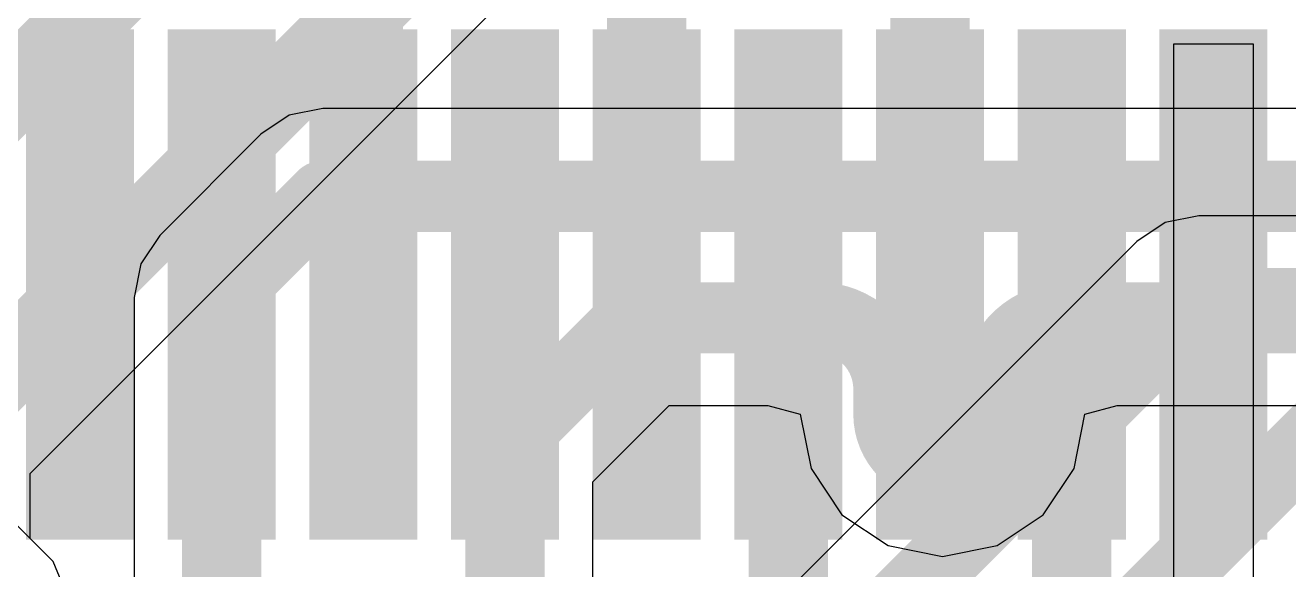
# Model space of a CAD drawing. Header units: inches. Extents: x -3 to 289, y -11 to 89.
# Drawn here: x 71.034 to 75.493, y 12.631 to 14.553 of the extents above; entities that cross this region are included whole.
import ezdxf

# ---------------------------------------------------------------- set-up
doc = ezdxf.new("R2010")
doc.units = ezdxf.units.IN
for name, color, linetype in [('Bottom Layer', 5, 'Continuous'), ('Layer 1', 16, 'Continuous'), ('Layer 2', 76, 'Continuous'), ('Top Layer', 1, 'Continuous'), ('Top Paste', 8, 'Continuous'), ('Top Solder', 216, 'Continuous')]:
    doc.layers.add(name, color=color, linetype=linetype)

# ---------------------------------------------------------------- blocks, each defined once
blk = doc.blocks.new('48_TSOP_I_9')
at = {"layer": 'Top Layer'}
for points in [[(8.8999, 0.1099), (8.8999, 0.3899), (10.5999, 0.3899), (10.5999, 0.1099)], [(8.8999, -0.3899), (8.8999, -0.1099), (10.5999, -0.1099), (10.5999, -0.3899)], [(8.8999, -0.8901), (8.8999, -0.6101), (10.5999, -0.6101), (10.5999, -0.8901)], [(8.8999, -1.3899), (8.8999, -1.1099), (10.5999, -1.1099), (10.5999, -1.3899)], [(8.8999, -1.8901), (8.8999, -1.6101), (10.5999, -1.6101), (10.5999, -1.8901)], [(8.8999, -2.3899), (8.8999, -2.1099), (10.5999, -2.1099), (10.5999, -2.3899)], [(8.8999, -2.8901), (8.8999, -2.6101), (10.5999, -2.6101), (10.5999, -2.8901)], [(8.8999, -3.3899), (8.8999, -3.1099), (10.5999, -3.1099), (10.5999, -3.3899)], [(8.8999, -3.8901), (8.8999, -3.6101), (10.5999, -3.6101), (10.5999, -3.8901)]]:
    blk.add_hatch(color=1, dxfattribs=at).paths.add_polyline_path(points)
at = {"layer": 'Top Paste'}
for points in [[(8.8999, 0.1099), (8.8999, 0.3899), (10.5999, 0.3899), (10.5999, 0.1099)], [(8.8999, -0.3899), (8.8999, -0.1099), (10.5999, -0.1099), (10.5999, -0.3899)], [(8.8999, -0.8901), (8.8999, -0.6101), (10.5999, -0.6101), (10.5999, -0.8901)], [(8.8999, -1.3899), (8.8999, -1.1099), (10.5999, -1.1099), (10.5999, -1.3899)], [(8.8999, -1.8901), (8.8999, -1.6101), (10.5999, -1.6101), (10.5999, -1.8901)], [(8.8999, -2.3899), (8.8999, -2.1099), (10.5999, -2.1099), (10.5999, -2.3899)], [(8.8999, -2.8901), (8.8999, -2.6101), (10.5999, -2.6101), (10.5999, -2.8901)], [(8.8999, -3.3899), (8.8999, -3.1099), (10.5999, -3.1099), (10.5999, -3.3899)], [(8.8999, -3.8901), (8.8999, -3.6101), (10.5999, -3.6101), (10.5999, -3.8901)]]:
    blk.add_hatch(color=8, dxfattribs=at).paths.add_polyline_path(points)
at = {"layer": 'Top Solder'}
for points in [[(8.8491, 0.0591), (8.8491, 0.4407), (10.6507, 0.4407), (10.6507, 0.0591)], [(8.8491, -0.4407), (8.8491, -0.0591), (10.6507, -0.0591), (10.6507, -0.4407)], [(8.8491, -0.9409), (8.8491, -0.5593), (10.6507, -0.5593), (10.6507, -0.9409)], [(8.8491, -1.4407), (8.8491, -1.0591), (10.6507, -1.0591), (10.6507, -1.4407)], [(8.8491, -1.9409), (8.8491, -1.5593), (10.6507, -1.5593), (10.6507, -1.9409)], [(8.8491, -2.4407), (8.8491, -2.0591), (10.6507, -2.0591), (10.6507, -2.4407)], [(8.8491, -2.9409), (8.8491, -2.5593), (10.6507, -2.5593), (10.6507, -2.9409)], [(8.8491, -3.4407), (8.8491, -3.0591), (10.6507, -3.0591), (10.6507, -3.4407)], [(8.8491, -3.9409), (8.8491, -3.5593), (10.6507, -3.5593), (10.6507, -3.9409)]]:
    blk.add_hatch(color=216, dxfattribs=at).paths.add_polyline_path(points)

msp = doc.modelspace()

# ---------------------------------------------------------------- linework, layer by layer
at = {"layer": 'Bottom Layer'}
for p, q in [((71.0513, 12.9713), (73.8155, 15.7356)), ((71.0513, 12.7411), (71.0513, 12.9713)), ((71.1326, 12.6597), (71.0513, 12.7411)), ((71.2053, 12.4841), (71.1326, 12.6597))]:
    msp.add_line(p, q, dxfattribs=at)
for points in [[(70.7275, 13.1054, 0.2794, 0.2794, 0), (73.5866, 15.9645, 0.2794, 0.2794, 0)], [(69.7275, 13.0589, 0.2794, 0.2794, 0), (71.543, 14.8743, 0.2794, 0.2794, 0)]]:
    msp.add_lwpolyline(points, format="xyseb", dxfattribs=at)
at = {"layer": 'Layer 1'}
for p, q in [((75.1758, 13.8803), (75.0574, 13.8567)), ((75.1759, 13.8803), (75.1758, 13.8803)), ((93.9983, 13.8803), (75.1759, 13.8803)), ((75.0574, 13.8567), (74.957, 13.7896)), ((74.957, 13.7896), (74.9317, 13.7644)), ((74.957, 13.7896), (74.957, 13.7896)), ((74.9317, 13.7644), (73.3753, 12.208)), ((74.9317, 13.7644), (74.9317, 13.7644)), ((71.1326, 12.6597), (70.9982, 12.7941)), ((71.2053, 12.4841), (71.1326, 12.6597))]:
    msp.add_line(p, q, dxfattribs=at)
for points in [[(75.1506, 13.5455, 0.2515, 0.2515, 0), (75.1758, 13.5708, 0.2515, 0.2515, 0)], [(75.1758, 13.5708, 0.2515, 0.2515, 0), (94.1264, 13.5708, 0.2515, 0.2515, 0)], [(73.5942, 11.9891, 0.2515, 0.2515, 0), (75.1506, 13.5455, 0.2515, 0.2515, 0)], [(73.5942, 11.1159, 0.2515, 0.2515, 0), (75.6199, 13.1416, 0.2515, 0.2515, 0)]]:
    msp.add_lwpolyline(points, format="xyseb", dxfattribs=at)
for points in [[(75.113, 13.5708, 0.1257, 0.1257, 1), (75.2387, 13.5708, 0.1257, 0.1257, 1)], [(75.113, 13.5708, 0.1257, 0.1257, 1), (75.2387, 13.5708, 0.1257, 0.1257, 1)], [(75.0877, 13.5455, 0.1257, 0.1257, 1), (75.2134, 13.5455, 0.1257, 0.1257, 1)], [(75.0877, 13.5455, 0.1257, 0.1257, 1), (75.2134, 13.5455, 0.1257, 0.1257, 1)]]:
    msp.add_lwpolyline(points, format="xyseb", close=True, dxfattribs=at)
at = {"layer": 'Layer 2'}
for p, q in [((71.9662, 14.2354), (71.8658, 14.1684)), ((72.0846, 14.259), (71.9662, 14.2354)), ((81.6512, 14.259), (72.0846, 14.259)), ((71.8658, 14.1683), (71.5087, 13.8113)), ((71.8658, 14.1684), (71.8658, 14.1683)), ((71.5087, 13.8113), (71.4416, 13.7109)), ((71.4416, 13.7109), (71.4181, 13.5924)), ((71.4181, 13.5924), (71.4181, 13.5924)), ((71.4181, 13.5924), (71.4181, 12.4919)), ((73.037, 12.9416), (73.3062, 13.2108)), ((73.3062, 13.2108), (73.6548, 13.2108)), ((73.6548, 13.2108), (73.7691, 13.1802)), ((74.774, 13.1802), (74.8883, 13.2108)), ((74.8883, 13.2108), (90.9798, 13.2108)), ((73.7691, 13.1802), (73.8074, 12.988)), ((74.7357, 12.988), (74.774, 13.1802)), ((73.8074, 12.988), (73.9163, 12.825)), ((74.6268, 12.825), (74.7357, 12.988)), ((73.037, 12.4908), (73.037, 12.9416)), ((73.9163, 12.825), (74.0793, 12.7161)), ((74.4638, 12.7161), (74.6268, 12.825)), ((71.1326, 12.6597), (70.9982, 12.7941)), ((74.0793, 12.7161), (74.2716, 12.6778)), ((74.2716, 12.6778), (74.4638, 12.7161)), ((71.2053, 12.4841), (71.1326, 12.6597))]:
    msp.add_line(p, q, dxfattribs=at)
for points in [[(71.7275, 13.5924, 0.2515, 0.2515, 0), (72.0846, 13.9495, 0.2515, 0.2515, 0)], [(72.0846, 13.9495, 0.2515, 0.2515, 0), (72.2274, 13.9495, 0.2515, 0.2515, 0)], [(72.2274, 13.9495, 0.2515, 0.2515, 0), (74.2274, 13.9495, 0.2515, 0.2515, 0)], [(74.2274, 13.9495, 0.2515, 0.2515, 0), (85.3965, 13.9495, 0.2515, 0.2515, 0)], [(71.7275, 12.1246, 0.2515, 0.2515, 0), (71.7275, 13.5924, 0.2515, 0.2515, 0)], [(72.7275, 13.0698, 0.2515, 0.2515, 0), (73.178, 13.5203, 0.2515, 0.2515, 0)], [(73.178, 13.5203, 0.2515, 0.2515, 0), (73.3267, 13.5203, 0.2515, 0.2515, 0)], [(73.3267, 13.5203, 0.2515, 0.2515, 0), (73.8309, 13.5203, 0.2515, 0.2515, 0)], [(73.8309, 13.5203, 0.2515, 0.2515, -0.414214), (74.0823, 13.2688, 0.2515, 0.2515, 0)], [(74.4608, 13.2688, 0.2515, 0.2515, -0.414214), (74.7122, 13.5203, 0.2515, 0.2515, 0)], [(74.7122, 13.5203, 0.2515, 0.2515, 0), (75.3667, 13.5203, 0.2515, 0.2515, 0)], [(75.3667, 13.5203, 0.2515, 0.2515, 0), (90.9799, 13.5203, 0.2515, 0.2515, 0)], [(74.0823, 13.1802, 0.2515, 0.2515, 0), (74.0823, 13.2688, 0.2515, 0.2515, 0)], [(74.4608, 13.1802, 0.2515, 0.2515, 0), (74.4608, 13.2688, 0.2515, 0.2515, 0)], [(74.4608, 13.1802, 0.2515, 0.2515, -1), (74.0823, 13.1802, 0.2515, 0.2515, 0)], [(72.7275, 12.1246, 0.2515, 0.2515, 0), (72.7275, 13.0698, 0.2515, 0.2515, 0)]]:
    msp.add_lwpolyline(points, format="xyseb", dxfattribs=at)
for points in [[(72.0218, 13.9495, 0.1257, 0.1257, 1), (72.1475, 13.9495, 0.1257, 0.1257, 1)], [(72.0218, 13.9495, 0.1257, 0.1257, 1), (72.1475, 13.9495, 0.1257, 0.1257, 1)], [(72.1645, 13.9495, 0.1257, 0.1257, 1), (72.2903, 13.9495, 0.1257, 0.1257, 1)], [(72.1645, 13.9495, 0.1257, 0.1257, 1), (72.2903, 13.9495, 0.1257, 0.1257, 1)], [(74.1645, 13.9495, 0.1257, 0.1257, 1), (74.2903, 13.9495, 0.1257, 0.1257, 1)], [(74.1645, 13.9495, 0.1257, 0.1257, 1), (74.2903, 13.9495, 0.1257, 0.1257, 1)], [(71.6647, 13.5924, 0.1257, 0.1257, 1), (71.7904, 13.5924, 0.1257, 0.1257, 1)], [(71.6647, 13.5924, 0.1257, 0.1257, 1), (71.7904, 13.5924, 0.1257, 0.1257, 1)], [(73.1152, 13.5203, 0.1257, 0.1257, 1), (73.2409, 13.5203, 0.1257, 0.1257, 1)], [(73.1152, 13.5203, 0.1257, 0.1257, 1), (73.2409, 13.5203, 0.1257, 0.1257, 1)], [(73.2638, 13.5203, 0.1257, 0.1257, 1), (73.3895, 13.5203, 0.1257, 0.1257, 1)], [(73.2638, 13.5203, 0.1257, 0.1257, 1), (73.3895, 13.5203, 0.1257, 0.1257, 1)], [(73.768, 13.5203, 0.1257, 0.1257, 1), (73.8937, 13.5203, 0.1257, 0.1257, 1)], [(73.768, 13.5203, 0.1257, 0.1257, 1), (73.8937, 13.5203, 0.1257, 0.1257, 1)], [(74.6494, 13.5203, 0.1257, 0.1257, 1), (74.7751, 13.5203, 0.1257, 0.1257, 1)], [(74.6494, 13.5203, 0.1257, 0.1257, 1), (74.7751, 13.5203, 0.1257, 0.1257, 1)], [(75.3039, 13.5203, 0.1257, 0.1257, 1), (75.4296, 13.5203, 0.1257, 0.1257, 1)], [(75.3039, 13.5203, 0.1257, 0.1257, 1), (75.4296, 13.5203, 0.1257, 0.1257, 1)], [(74.0195, 13.2688, 0.1257, 0.1257, 1), (74.1452, 13.2688, 0.1257, 0.1257, 1)], [(74.0195, 13.2688, 0.1257, 0.1257, 1), (74.1452, 13.2688, 0.1257, 0.1257, 1)], [(74.3979, 13.2688, 0.1257, 0.1257, 1), (74.5237, 13.2688, 0.1257, 0.1257, 1)], [(74.3979, 13.2688, 0.1257, 0.1257, 1), (74.5237, 13.2688, 0.1257, 0.1257, 1)], [(74.0195, 13.1802, 0.1257, 0.1257, 1), (74.1452, 13.1802, 0.1257, 0.1257, 1)], [(74.0195, 13.1802, 0.1257, 0.1257, 1), (74.1452, 13.1802, 0.1257, 0.1257, 1)], [(74.3979, 13.1802, 0.1257, 0.1257, 1), (74.5237, 13.1802, 0.1257, 0.1257, 1)], [(74.3979, 13.1802, 0.1257, 0.1257, 1), (74.5237, 13.1802, 0.1257, 0.1257, 1)], [(72.6647, 13.0698, 0.1257, 0.1257, 1), (72.7904, 13.0698, 0.1257, 0.1257, 1)], [(72.6647, 13.0698, 0.1257, 0.1257, 1), (72.7904, 13.0698, 0.1257, 0.1257, 1)]]:
    msp.add_lwpolyline(points, format="xyseb", close=True, dxfattribs=at)
at = {"layer": 'Top Layer'}
for p, q in [((75.0874, 12.1057), (75.0874, 14.4878)), ((75.0874, 14.4878), (75.3674, 14.4878)), ((75.3674, 14.4878), (75.3674, 8.593))]:
    msp.add_line(p, q, dxfattribs=at)
for points in [[(71.2274, 13.6378, 0.2794, 0.2794, 0), (71.2274, 17.339, 0.2794, 0.2794, 0)], [(72.2274, 13.6378, 0.2794, 0.2794, 0), (72.2274, 15.3957, 0.2794, 0.2794, 0)], [(73.2274, 13.6378, 0.2794, 0.2794, 0), (73.2274, 15.3456, 0.2794, 0.2794, 0)], [(74.2274, 13.6378, 0.2794, 0.2794, 0), (74.2274, 15.151, 0.2794, 0.2794, 0)], [(71.7275, 12.1246, 0.2794, 0.2794, 0), (71.7275, 13.6378, 0.2794, 0.2794, 0)], [(72.7275, 12.1246, 0.2794, 0.2794, 0), (72.7275, 13.6378, 0.2794, 0.2794, 0)], [(73.7275, 12.1225, 0.2794, 0.2794, 0), (73.7275, 13.6378, 0.2794, 0.2794, 0)], [(74.7275, 12.2625, 0.2794, 0.2794, 0), (74.7275, 13.6378, 0.2794, 0.2794, 0)]]:
    msp.add_lwpolyline(points, format="xyseb", dxfattribs=at)
for points in [[(71.1576, 13.6378, 0.1397, 0.1397, 1), (71.2973, 13.6378, 0.1397, 0.1397, 1)], [(71.6577, 13.6378, 0.1397, 0.1397, 1), (71.7974, 13.6378, 0.1397, 0.1397, 1)], [(72.1576, 13.6378, 0.1397, 0.1397, 1), (72.2973, 13.6378, 0.1397, 0.1397, 1)], [(72.6577, 13.6378, 0.1397, 0.1397, 1), (72.7974, 13.6378, 0.1397, 0.1397, 1)], [(73.1576, 13.6378, 0.1397, 0.1397, 1), (73.2973, 13.6378, 0.1397, 0.1397, 1)], [(73.6577, 13.6378, 0.1397, 0.1397, 1), (73.7974, 13.6378, 0.1397, 0.1397, 1)], [(74.1576, 13.6378, 0.1397, 0.1397, 1), (74.2973, 13.6378, 0.1397, 0.1397, 1)], [(74.6577, 13.6378, 0.1397, 0.1397, 1), (74.7974, 13.6378, 0.1397, 0.1397, 1)]]:
    msp.add_lwpolyline(points, format="xyseb", close=True, dxfattribs=at)

# ---------------------------------------------------------------- block references
at = {"rotation": 270}
msp.add_blockref('48_TSOP_I_9', (74.9775, 23.3877), dxfattribs=at)

doc.saveas('drawing.dxf')
